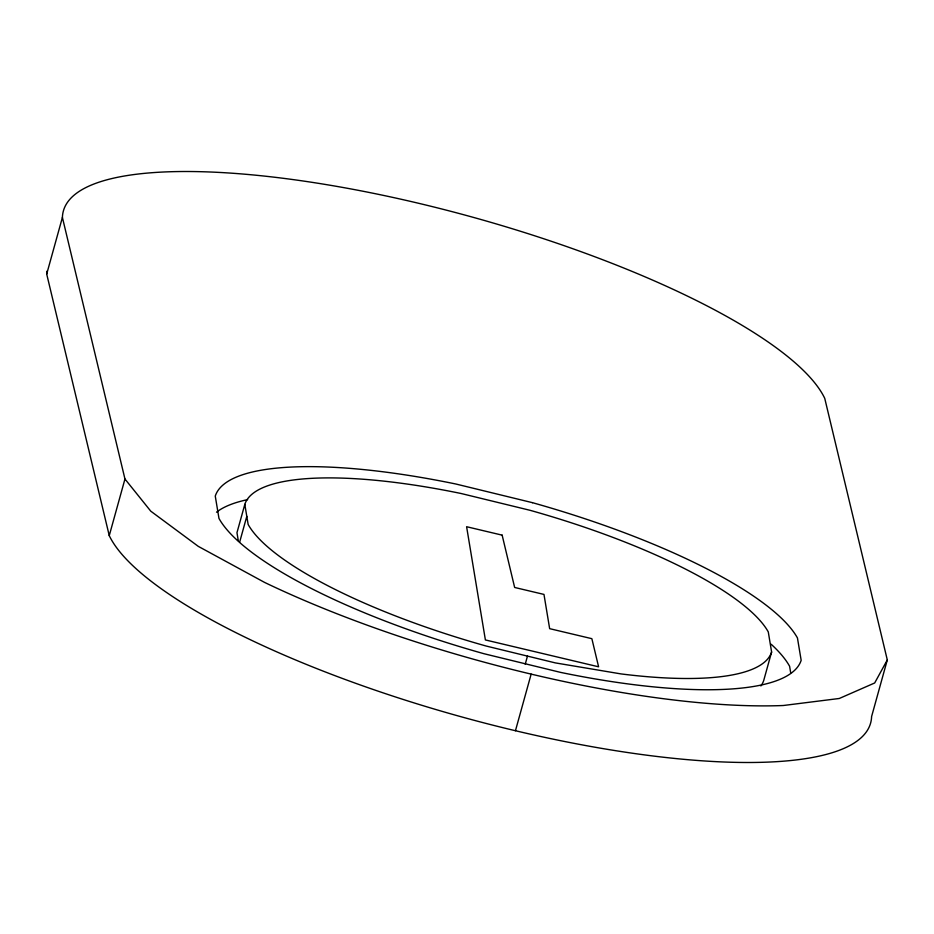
<?xml version="1.0" encoding="UTF-8"?>
<svg xmlns="http://www.w3.org/2000/svg" width="934" height="934" viewBox="0 0 934 934"><rect width="100%" height="100%" fill="white"/><g stroke="black" fill="none" stroke-linecap="round" stroke-linejoin="round"><path stroke-width="1.4" d="M46.7 274.059L62.403 217.447A396.798 103.37 15.5 0 1 418.549 203.273A396.798 103.37 15.5 0 1 824.745 398.363L887.3 659.941L871.597 716.553A396.798 103.37 15.5 0 1 515.451 730.727A396.798 103.37 15.5 0 1 109.255 535.637L46.7 274.059A396.798 103.37 15.5 0 1 46.934 271.187M109.255 535.637L124.958 479.025L62.403 217.447M760.871 685.953A273.569 71.264 15.5 0 0 763.767 680.326L771.612 652.025L768.285 631.933A273.569 71.264 15.5 0 0 530.01 510.291L461.092 493.502A273.569 71.264 15.5 0 0 244.813 504.383L236.967 532.684L238.287 540.669M239.699 541.965L246.798 516.35M525.235 664.202L527.476 656.112M515.451 730.727L531.154 674.114M887.3 659.941L874.679 682.976L839.292 698.48L783.311 705.509A396.798 103.37 15.5 0 1 264.567 582.407L198.288 546.367L150.771 511.178L124.958 479.025M790.701 672.865L789.604 666.269A304.251 79.262 15.5 0 0 771.18 644.25M244.813 504.383L248.152 524.476A273.569 71.264 15.5 0 0 486.416 646.106L555.333 662.895L621.04 673.916A273.569 71.264 15.5 0 0 771.612 652.025M216.501 512.194A304.251 79.262 15.5 0 1 247.627 499.62M502.142 535.147L466.603 526.718L485.388 639.942L598.601 666.806L591.864 638.681L549.647 628.664L543.973 594.421L514.646 587.463L502.142 535.147M532.462 502.679L455.815 483.999A304.251 79.262 15.5 0 0 215.264 496.094L218.976 518.44A304.251 79.262 15.5 0 0 483.975 653.718L560.622 672.398A304.251 79.262 15.5 0 0 801.162 660.303L797.449 637.957A304.251 79.262 15.5 0 0 532.462 502.679"/></g></svg>
